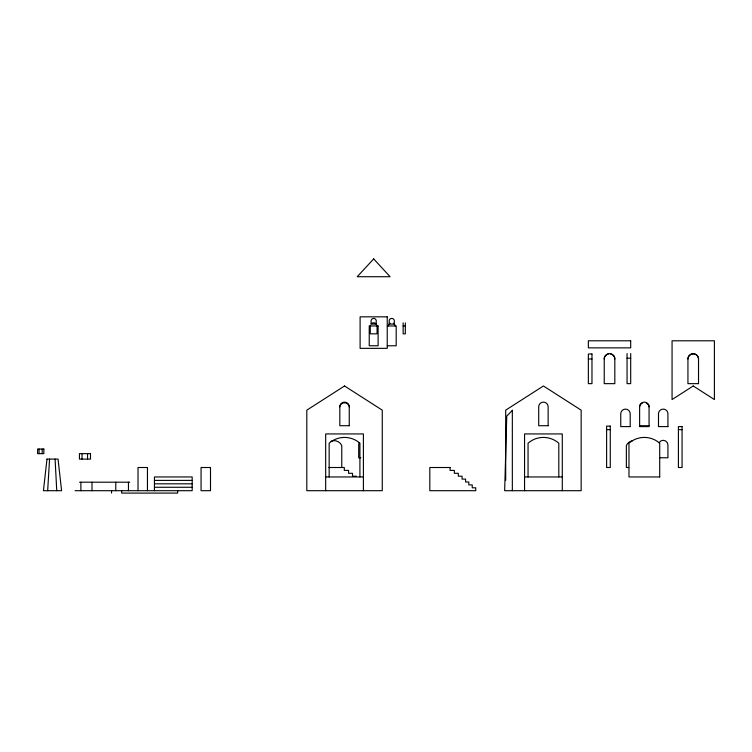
<?xml version="1.0" encoding="UTF-8"?>
<svg xmlns="http://www.w3.org/2000/svg" width="752" height="752" viewBox="0 0 752 752"><rect width="100%" height="100%" fill="white"/><g stroke="black" fill="none" stroke-linecap="round" stroke-linejoin="round"><path stroke-width="1.13" d="M47.667 490.699L49.566 459.096M512.338 410.432L506.745 416.11L504.658 490.699L581.155 490.699L581.155 410.16L543.423 385.983L505.692 410.16L505.692 480.199M387.318 325.964L396.191 325.964L396.191 345.77L387.318 345.77M403.138 325.964L405.319 325.964M627.055 358.225L630.693 358.225M588.355 358.977L591.974 358.977M639.623 425.717L649.061 425.717M606.61 429.665L610.276 429.665M678.407 429.665L682.073 429.665M360.781 457.78L358.685 457.78L358.685 445.024A4.719 4.719 0 0 1 359.315 442.665M659.542 457.78L667.926 457.78L667.926 445.024A4.719 4.719 0 0 0 659.119 442.665M328.897 467.509L344.303 467.509L344.303 470.404L348.552 470.404L348.552 473.309L352.519 473.309L352.519 476.204L356.288 476.204M628.71 467.509L626.369 467.509L626.369 445.541A8.357 8.357 0 0 1 632.385 440.804M325.672 476.956L363.404 476.956M524.558 476.956L562.289 476.956M154.442 480.396L192.174 480.396M79.571 482.201L129.767 482.201M154.442 483.827L192.174 483.827M154.442 487.268L192.174 487.268M75.087 490.699L192.174 490.699L192.174 476.956L154.442 476.956L154.442 490.699M55.093 459.096L56.748 490.699M630.693 353.553L630.693 383.652L627.055 383.652L627.055 353.553M562.289 490.699L562.289 433.932L524.558 433.932L524.558 490.699M558.802 476.956L558.802 443.191A23.368 23.368 0 0 0 528.054 443.191L528.054 476.956M512.338 410.16L512.338 490.699M405.319 322.871L405.319 333.832L403.138 333.832L403.138 322.871M363.404 490.699L363.404 433.932L325.672 433.932L325.672 490.699M359.907 476.956L359.907 443.191A23.368 23.368 0 0 0 329.16 443.191L329.16 476.956M341.765 467.509L341.765 445.541A8.357 8.357 0 0 0 331.059 441.255M177.651 490.699L177.651 493.096L121.683 493.096L121.683 490.699M147.458 490.699L147.458 467.509L138.02 467.509L138.02 490.699M128.451 482.201L128.451 490.699M115.78 482.201L115.78 490.699M111.54 490.699L111.54 493.096M91.998 482.201L91.998 490.699M87.542 453.644L87.542 459.096M82.024 453.644L82.024 459.096M80.887 482.201L80.887 490.699M42.187 449.047L42.187 453.644M39.057 449.047L39.057 453.644M370.435 325.127A3.403 3.403 0 0 0 370.275 325.964L370.275 333.832L377.062 333.832L377.062 325.964A3.403 3.403 0 0 0 376.902 325.127M371.347 323.708A3.403 3.403 0 0 1 376.536 324.356M388.361 325.964A3.403 3.403 0 0 1 390.119 323.2M393.39 323.2A3.403 3.403 0 0 1 395.148 325.964M608.293 353.976A5.386 5.386 0 0 0 604.232 358.225L604.232 383.652L614.816 383.652L614.816 358.225A5.386 5.386 0 0 0 610.756 353.976M604.232 358.977A5.292 5.292 0 0 1 609.524 353.684A5.292 5.292 0 0 1 614.816 358.977M687.939 358.977A5.292 5.292 0 0 1 693.231 353.684A5.292 5.292 0 0 1 698.523 358.977M639.623 406.851A4.719 4.719 0 0 1 644.342 402.132A4.719 4.719 0 0 1 649.061 406.851M642.349 403.147A5.001 5.001 0 0 0 639.623 406.08L639.623 426.6L649.061 426.6L649.061 406.08A5.001 5.001 0 0 0 646.344 403.147M339.819 406.851A4.719 4.719 0 0 1 344.538 402.132A4.719 4.719 0 0 1 349.248 406.851M46.991 459.096L43.428 490.699L61.589 490.699L58.036 459.096L46.991 459.096M373.669 258.904L357.228 276.717L390.109 276.717L373.669 258.904M344.538 385.983L306.807 410.16L306.807 490.699L382.27 490.699L382.27 410.16L344.538 385.983M693.231 385.983L672.062 399.547L672.062 340.797L714.4 340.797L714.4 399.547L693.231 385.983M387.233 316.836L360.105 316.836L360.105 348.345L387.233 348.345L387.233 316.836M376.226 324.084L371.112 324.084L371.112 320.267A2.679 2.679 0 0 1 376.226 320.267L376.226 324.084M394.311 324.084L389.198 324.084L389.198 320.267A2.679 2.679 0 0 1 394.311 320.267L394.311 324.084M378.106 325.964L369.232 325.964L369.232 345.77L378.106 345.77L378.106 325.964M630.693 340.797L588.355 340.797L588.355 347.866L630.693 347.866L630.693 340.797M591.974 353.985L588.355 353.985L588.355 383.652L591.974 383.652L591.974 353.985M698.523 383.652L687.939 383.652L687.939 358.225A5.386 5.386 0 0 1 698.523 358.225L698.523 383.652M349.248 425.717L339.819 425.717L339.819 406.08A5.001 5.001 0 0 1 349.248 406.08L349.248 425.717M548.142 425.717L538.714 425.717L538.714 406.851A4.719 4.719 0 0 1 543.423 402.132A4.719 4.719 0 0 1 548.142 406.851L548.142 425.717M610.276 426.102L606.61 426.102L606.61 467.509L610.276 467.509L610.257 426.102M630.195 426.6L620.757 426.6L620.757 413.844A4.719 4.719 0 0 1 625.476 409.126A4.719 4.719 0 0 1 630.195 413.844L630.195 426.6M667.926 426.6L658.489 426.6L658.489 413.844A4.719 4.719 0 0 1 663.208 409.126A4.719 4.719 0 0 1 667.926 413.844L667.926 426.6M682.073 426.6L678.407 426.6L678.407 467.509L682.073 467.509L682.073 426.6M43.851 449.047L37.6 449.047L37.6 453.644L43.851 453.644L43.851 449.047M90.484 453.644L79.439 453.644L79.439 459.096L90.484 459.096L90.484 453.644M210.504 467.509L201.066 467.509L201.066 490.699L210.504 490.699L210.504 467.509M450.091 467.509L429.815 467.509L429.815 490.699L475.743 490.699L475.743 487.804L472.237 487.804L472.237 484.899L468.806 484.899L468.806 482.004L465.601 482.004L465.601 479.099L462.076 479.099L462.076 476.204L458.306 476.204L458.306 473.309L454.34 473.309L454.34 470.404L450.091 470.404L450.091 467.509M659.711 476.956L628.973 476.956L628.973 443.191A23.368 23.368 0 0 1 659.711 443.191L659.711 476.956"/></g></svg>
